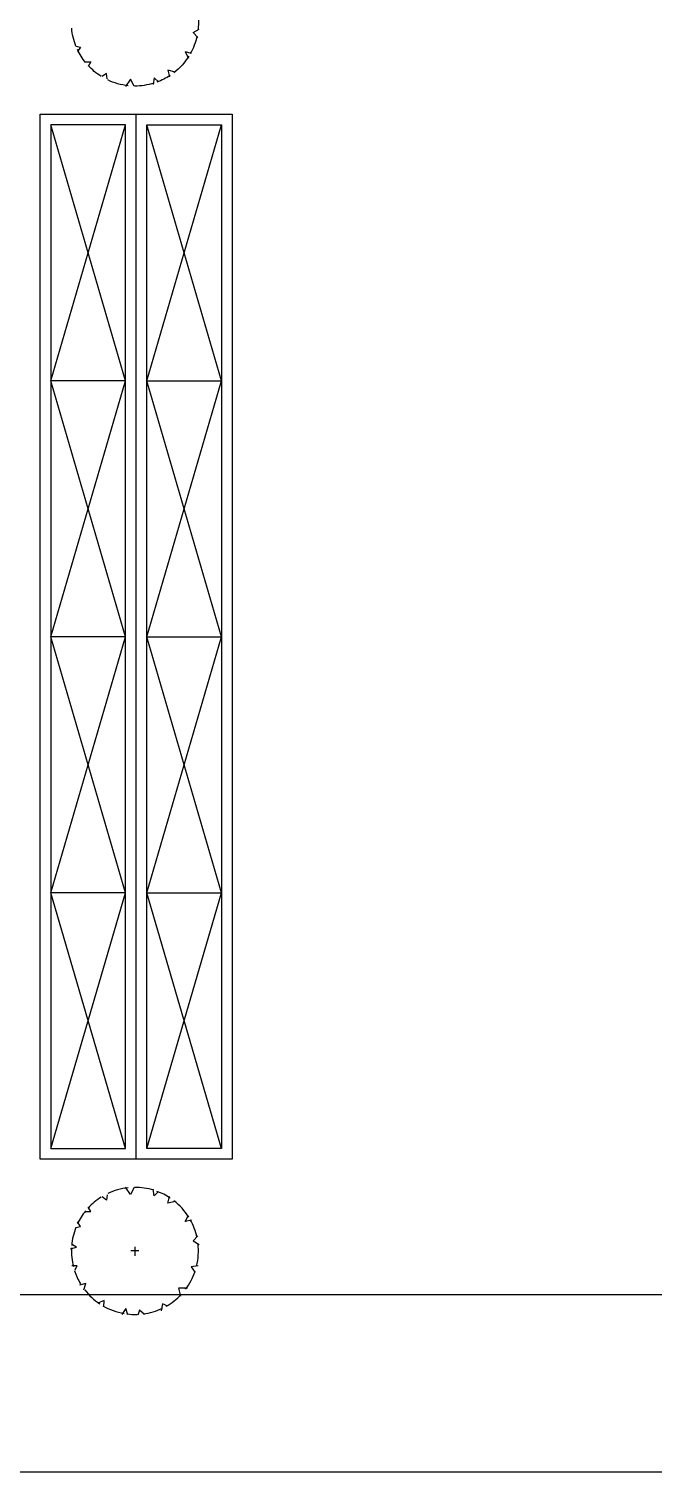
# Model space of a CAD drawing. Header units: inches. Extents: x 10 to 166961, y -47 to 131592.
# Drawn here: x 103723 to 106651, y 34892 to 41658 of the extents above; entities that cross this region are included whole.
import ezdxf

# ---------------------------------------------------------------- set-up
doc = ezdxf.new("R2010")
doc.units = ezdxf.units.IN
doc.header["$MEASUREMENT"] = 0
doc.layers.add('尺寸3', color=31, linetype='Continuous')

msp = doc.modelspace()

# ---------------------------------------------------------------- linework, layer by layer
at = {"color": 0, "linetype": 'ByBlock'}
for p, q in [((104494.3, 41641.4), (104522.4, 41657.7)), ((104515, 41617.6), (104494.3, 41641.4)), ((103943.1, 41577.5), (103965.5, 41573)), ((103965.5, 41573), (103950.7, 41552.2)), ((104485.3, 41543.3), (104457, 41550.7)), ((104457, 41550.7), (104472, 41521.1)), ((103986.3, 41503.2), (104014.6, 41503.2)), ((104014.6, 41503.2), (104001.1, 41482.5)), ((104087.3, 41449.8), (104066.5, 41434.8)), ((104090.2, 41424.5), (104087.3, 41449.8)), ((104200.1, 41423), (104176.3, 41388.8)), ((104217.9, 41390.3), (104200.1, 41423)), ((104311.6, 41428.9), (104305.6, 41397.7)), ((104330.8, 41409.5), (104311.6, 41428.9)), ((104411, 41455.7), (104375.5, 41464.6)), ((104375.5, 41464.6), (104382.9, 41433.4)), ((104200.1, 36194), (104176.3, 36228.2)), ((104217.9, 36226.7), (104200.1, 36194)), ((104311.6, 36188.1), (104305.6, 36219.3)), ((104330.8, 36207.5), (104311.6, 36188.1)), ((104014.6, 36113.8), (104001.1, 36134.5)), ((104087.3, 36167.2), (104066.5, 36182.2)), ((104090.2, 36192.5), (104087.3, 36167.2)), ((104375.5, 36152.4), (104382.9, 36183.6)), ((104411, 36161.3), (104375.5, 36152.4)), ((103965.5, 36044.1), (103950.7, 36064.8)), ((103986.3, 36113.8), (104014.6, 36113.8)), ((104457, 36066.3), (104472, 36096)), ((104485.3, 36073.7), (104457, 36066.3)), ((103943.1, 36039.5), (103965.5, 36044.1)), ((104515, 35999.4), (104494.3, 35975.7)), ((103918, 35938.6), (103946.2, 35947.4)), ((103946.2, 35947.4), (103928.3, 35957.8)), ((104220.8, 35948.9), (104220.8, 35905.9)), ((104494.3, 35975.7), (104522.4, 35959.3)), ((104238.8, 35929), (104201.6, 35929)), ((103949.2, 35859.7), (103925.4, 35859.7)), ((103938.7, 35839), (103949.2, 35859.7)), ((104516.5, 35859.7), (104483.8, 35853.8)), ((104483.8, 35853.8), (104503.2, 35828.6)), ((103990.8, 35776.5), (103961, 35769.1)), ((103981.9, 35746.9), (103990.8, 35776.5)), ((104467.5, 35754.3), (104424.3, 35754.3)), ((104424.3, 35754.3), (104434.8, 35717.2)), ((104076.9, 35696.3), (104047.2, 35684.5)), ((104075.4, 35666.7), (104076.9, 35696.3)), ((104177.8, 35659.2), (104158.6, 35630.9)), ((104186.8, 35629.6), (104177.8, 35659.2)), ((104350.2, 35681.5), (104344.1, 35648.8)), ((104375.5, 35669.7), (104350.2, 35681.5)), ((104241.7, 35651.8), (104234.3, 35628.1)), ((104265.5, 35630.9), (104241.7, 35651.8))]:
    msp.add_line(p, q, dxfattribs=at)
at = {"color": 2}
for p, q in [((107697.2, 35723.5), (96040.2, 35723.5)), ((116006.4, 34892), (97121.5, 34892))]:
    msp.add_line(p, q, dxfattribs=at)
at = {"color": 0, "linetype": 'ByBlock'}
for start, end in [(96.2638, 115.32162), (72.84372, 90.25861), (56.27832, 69.77064), (122.01221, 137.54092), (32.07924, 52.21135), (140.94414, 154.8696), (12.43048, 29.3539), (158.29585, 175.00863), (177.31874, 194.27366), (346.09414, 6.65978), (198.26287, 211.07656), (322.95095, 341.32945), (217.83327, 236.29148), (239.60623, 260.26287), (277.44769, 295.76344), (299.44959, 316.70632), (262.58189, 272.04026)]:
    msp.add_arc((104220.8, 35929), 297.8, start, end, dxfattribs=at)
at = {"color": 0, "linetype": 'ByBlock', "extrusion": (0, 0, -1)}
for major_axis, start_param, end_param in [((210.6, 210.6), 0.542695, 0.901633), ((-210.6, 210.6), 5.118978, 5.410671), ((210.6, 210.6), 1.002351, 1.29772), ((-210.6, 210.6), 4.816134, 5.059179), ((-210.6, 210.6), 4.485709, 4.756736), ((210.6, 210.6), 1.345286, 1.696658), ((-210.6, 210.6), 4.036315, 4.368936), ((-210.6, 210.6), 3.338437, 3.573922), ((210.6, 210.6), 2.056761, 2.360708)]:
    msp.add_ellipse((104220.8, 41688), major_axis=major_axis, ratio=1, start_param=start_param, end_param=end_param, dxfattribs=at)
at = {"layer": '尺寸3', "color": 252}
for p, q in [((103776, 41258.5), (104676, 41258.5)), ((103776, 36358.5), (103776, 41258.5)), ((104176, 41208.5), (103826, 41208.5)), ((103826, 41208.5), (103826, 36408.5)), ((103826, 40008.5), (104176, 41208.5)), ((104176, 40008.5), (103826, 41208.5)), ((104176, 36408.5), (104176, 41208.5)), ((104226, 36358.5), (104226, 41258.5)), ((104276, 36408.5), (104276, 41208.5)), ((104276, 41208.5), (104626, 41208.5)), ((104626, 40008.5), (104276, 41208.5)), ((104276, 40008.5), (104626, 41208.5)), ((104626, 41208.5), (104626, 36408.5)), ((104676, 41258.5), (104676, 36358.5)), ((104176, 40008.5), (103826, 40008.5)), ((104176, 38808.5), (103826, 40008.5)), ((103826, 38808.5), (104176, 40008.5)), ((104276, 40008.5), (104626, 40008.5)), ((104276, 38808.5), (104626, 40008.5)), ((104626, 38808.5), (104276, 40008.5)), ((104176, 38808.5), (103826, 38808.5)), ((103826, 37608.5), (104176, 38808.5)), ((104176, 37608.5), (103826, 38808.5)), ((104276, 38808.5), (104626, 38808.5)), ((104626, 37608.5), (104276, 38808.5)), ((104276, 37608.5), (104626, 38808.5)), ((104176, 37608.5), (103826, 37608.5)), ((104176, 36408.5), (103826, 37608.5)), ((103826, 36408.5), (104176, 37608.5)), ((104276, 37608.5), (104626, 37608.5)), ((104276, 36408.5), (104626, 37608.5)), ((104626, 36408.5), (104276, 37608.5)), ((103826, 36408.5), (104176, 36408.5)), ((104626, 36408.5), (104276, 36408.5)), ((104676, 36358.5), (103776, 36358.5))]:
    msp.add_line(p, q, dxfattribs=at)

doc.saveas('drawing.dxf')
